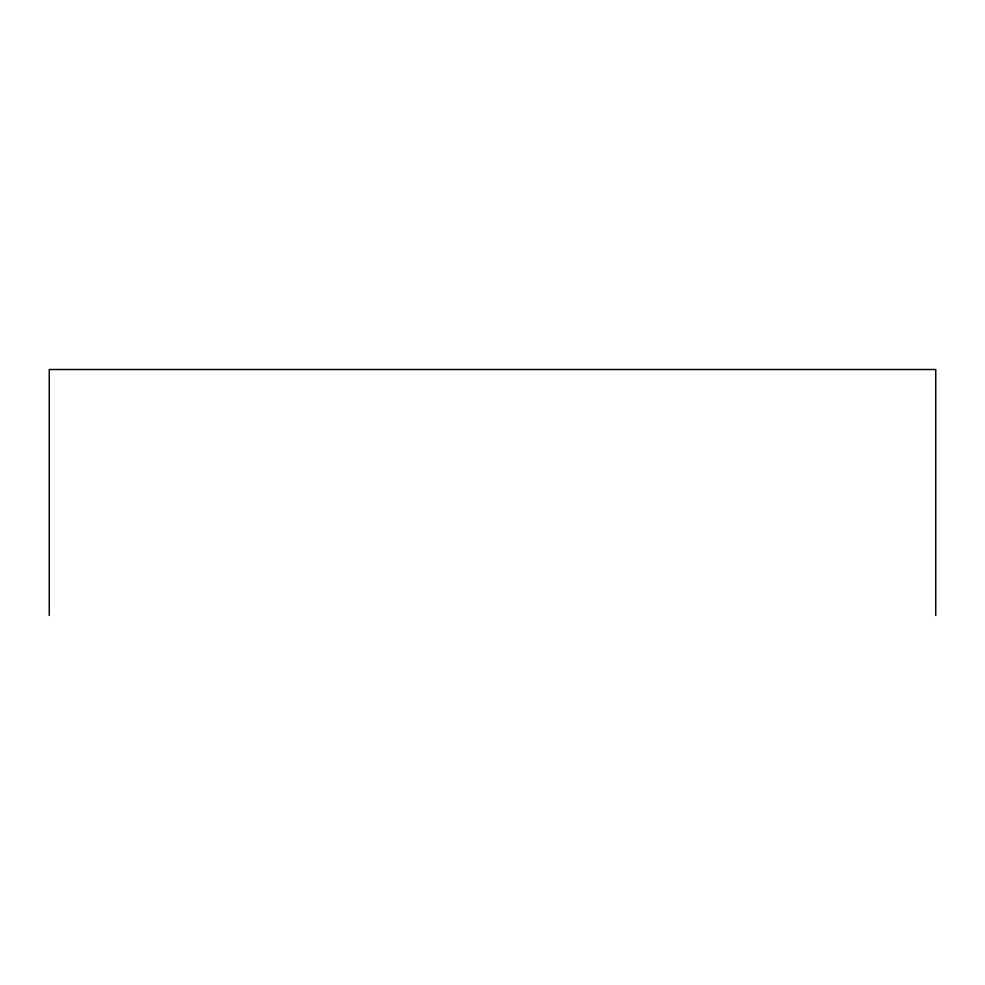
<?xml version="1.0" encoding="UTF-8"?>
<svg xmlns="http://www.w3.org/2000/svg" width="985" height="985" viewBox="0 0 985 985"><rect width="100%" height="100%" fill="white"/><g stroke="black" fill="none" stroke-linecap="round" stroke-linejoin="round"><path stroke-width="1.48" d="M935.75 615.49L935.75 369.51L49.25 369.51L49.25 615.49"/></g></svg>
